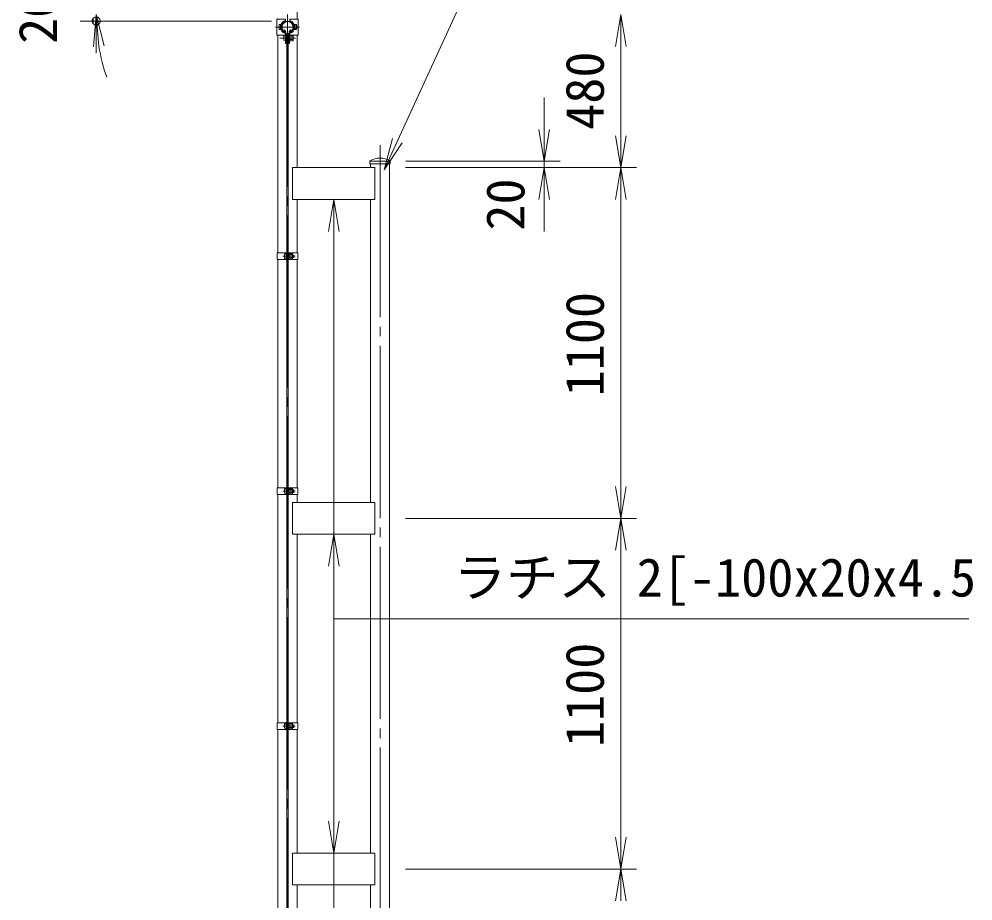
# Model space of a CAD drawing. Units: millimetres, scale not verified. Extents: x -10500 to 10500, y -7425 to 7425.
# Drawn here: x -3913 to -921, y -445 to 2321 of the extents above; entities that cross this region are included whole.
import ezdxf
from ezdxf.enums import TextEntityAlignment as Align

# ---------------------------------------------------------------- set-up
doc = ezdxf.new("R2010")
doc.units = ezdxf.units.MM
doc.header["$LTSCALE"] = 30
doc.linetypes.add('LONG_CHAIN', pattern=[21, 18, -1, 1, -1])
for name, color, linetype, lineweight in [('0-2_D-STR-TXT', 7, 'Continuous', 9), ('0-4_D-STR1', 1, 'Continuous', 9), ('0-7_D-BMK', 2, 'LONG_CHAIN', 9), ('0-8_D-STR-DIM', 7, 'Continuous', 9), ('0-9_0', 7, 'Continuous', 9), ('0-A_D-STR3', 3, 'Continuous', 9)]:
    doc.layers.add(name, color=color, linetype=linetype, lineweight=lineweight)
doc.styles.add('ＭＳ ゴシック', font='')
doc.styles.get('ＭＳ ゴシック').set_extended_font_data('MS Gothic')

# ---------------------------------------------------------------- blocks, each defined once
blk = doc.blocks.new('_Open')
at = {"layer": '0-9_0'}
blk.add_line((-30, 5), (0, 0), dxfattribs=at)
blk.add_lwpolyline([(-30, -5), (0, 0), (-30, 0)], dxfattribs=at)
blk = doc.blocks.new('_DotSmall')
at = {"layer": '0-9_0'}
for p, q in [((2.238, 3), (-2.238, 3)), ((3.668, -0.743), (-3.668, -0.743))]:
    blk.add_line(p, q, dxfattribs=at)
for points in [[(3.75, 0), (3.72, 0.47), (3.632, 0.933), (3.487, 1.38), (3.286, 1.807), (3.034, 2.204), (2.734, 2.567), (2.39, 2.889), (2.009, 3.166), (1.597, 3.393), (1.159, 3.566), (0.703, 3.684), (0.235, 3.743), (-0.235, 3.743), (-0.703, 3.684), (-1.159, 3.566), (-1.597, 3.393), (-2.009, 3.166), (-2.39, 2.889), (-2.734, 2.567), (-3.034, 2.204), (-3.286, 1.807), (-3.487, 1.38), (-3.632, 0.933), (-3.72, 0.47), (-3.75, 0), (0, 0)], [(-3.75, 0), (-3.72, -0.47), (-3.632, -0.933), (-3.487, -1.38), (-3.286, -1.807), (-3.034, -2.204), (-2.734, -2.567), (-2.39, -2.889), (-2.009, -3.166), (-1.597, -3.393), (-1.159, -3.566), (-0.703, -3.684), (-0.235, -3.743), (0.235, -3.743), (0.703, -3.684), (1.159, -3.566), (1.597, -3.393), (2.009, -3.166), (2.39, -2.889), (2.734, -2.567), (3.034, -2.204), (3.286, -1.807), (3.487, -1.38), (3.632, -0.933), (3.72, -0.47), (3.75, 0), (0, 0)]]:
    blk.add_lwpolyline(points, close=True, dxfattribs=at)

msp = doc.modelspace()

# ---------------------------------------------------------------- linework, layer by layer
at = {"layer": '0-2_D-STR-TXT'}
for q in [(-2925.62, 703), (-2925.62, -293), (-2925.62, -2993), (-2925.62, -1493), (-2925.62, -2293)]:
    msp.add_line((-2925.62, 440.18), q, dxfattribs=at)
for points in [[(-1129.2, 2506.98), (-2465.9, 2506.98), (-2767.09, 1850.3)], [(-934.53, 440.18), (-2925.62, 440.18), (-2925.62, 1753)]]:
    msp.add_lwpolyline(points, dxfattribs=at)
at = {"layer": '0-4_D-STR1'}
for p, q in [((-3100.87, 2320.95), (-3100.87, 2322.47)), ((-3080.8, 2286.7), (-3079.42, 2287.5)), ((-3077.3, 2280.62), (-3080.8, 2286.7)), ((-3075.91, 2281.42), (-3079.42, 2287.5)), ((-3065.34, 2281.42), (-3061.83, 2287.5)), ((-3063.95, 2280.62), (-3060.44, 2286.7)), ((-3060.44, 2286.7), (-3061.83, 2287.5)), ((-3100.87, 1587.5), (-3100.87, 2270.95)), ((-3040.37, 2270.95), (-3040.37, 1855)), ((-2796.62, 1855), (-3054.62, 1855)), ((-3054.62, 1855), (-3054.62, 1755)), ((-2812.72, 1875.06), (-2812.72, 1867)), ((-2812.72, 1875), (-2748.52, 1875)), ((-2812.72, 1867), (-2748.52, 1867)), ((-2810.87, 1855), (-2810.87, 1867)), ((-2796.62, 1855), (-2796.62, 1755)), ((-2748.52, 1875.06), (-2748.52, 1867)), ((-2796.62, 1755), (-3054.62, 1755)), ((-3040.37, 1755), (-3040.37, 1587.5)), ((-2810.87, 805), (-2810.87, 1755)), ((-3100.87, 850.5), (-3100.87, 1566.5)), ((-3040.37, 1566.5), (-3040.37, 850.5)), ((-3100.87, 113.5), (-3100.87, 829.5)), ((-3040.37, 829.5), (-3040.37, 805)), ((-2796.62, 805), (-3054.62, 805)), ((-3054.62, 805), (-3054.62, 705)), ((-2796.62, 805), (-2796.62, 705)), ((-2796.62, 705), (-3054.62, 705)), ((-3040.37, 705), (-3040.37, 113.5)), ((-2810.87, -295), (-2810.87, 705)), ((-3100.87, -593.45), (-3100.87, 92.5)), ((-3040.37, 92.5), (-3040.37, -295)), ((-2796.62, -295), (-3054.62, -295)), ((-3054.62, -295), (-3054.62, -395)), ((-2796.62, -295), (-2796.62, -395)), ((-2796.62, -395), (-3054.62, -395)), ((-3040.37, -395), (-3040.37, -593.45)), ((-2810.87, -1495), (-2810.87, -395))]:
    msp.add_line(p, q, dxfattribs=at)
for points in [[(-3059.17, 2366.32), (-3040.37, 2347.53), (-3040.37, 2320.95)], [(-2750.37, 1867), (-2750.37, -4485), (-2810.87, -4485), (-2810.87, -3095)]]:
    msp.add_lwpolyline(points, dxfattribs=at)
for centre, radius, start, end in [((-3070.62, 2295.95), 19.05, 294.32478, 245.67522), ((-3070.62, 2295.95), 17.45, 294.32478, 245.67522), ((-3077.64, 2280.42), 2, 245.67522, 30), ((-3077.64, 2280.42), 0.401, 245.67522, 30), ((-3063.6, 2280.42), 2, 150, 294.32478), ((-3063.6, 2280.42), 0.401, 150, 294.32478), ((-2780.62, 1823.83), 61.17, 59.14927, 120.85073), ((-2811.22, 1875.06), 1.5, 120.85073, 180), ((-2750.02, 1875.06), 1.5, 0, 59.14927)]:
    msp.add_arc(centre, radius, start, end, dxfattribs=at)
at = {"layer": '0-7_D-BMK'}
for p, q in [((-3070.62, 2335), (-3070.62, -4536)), ((-3108.59, 2295.95), (-3032.65, 2295.95)), ((-3095.06, 2260.95), (-3046.18, 2260.95)), ((-2780.62, 1926), (-2780.62, -4536)), ((-3085.17, 1577), (-3046.57, 1577)), ((-3085.17, 840), (-3046.57, 840)), ((-3085.17, 103), (-3046.57, 103))]:
    msp.add_line(p, q, dxfattribs=at)
at = {"layer": '0-8_D-STR-DIM'}
for p, q in [((-3670.62, 2315), (-3670.62, 2335)), ((-3120.62, 2315), (-3720.62, 2315)), ((-3670.62, 2315), (-3670.62, 2215)), ((-2025.76, 1955), (-2025.76, 2235)), ((-2265.76, 1975), (-2265.76, 2075)), ((-2700.37, 1855), (-1975.76, 1855)), ((-2700.37, 1855), (-2215.76, 1855)), ((-2700.37, 1855), (-1975.76, 1855)), ((-2699.17, 1875), (-2215.76, 1875)), ((-2265.76, 1855), (-2265.76, 1875)), ((-2265.76, 1755), (-2265.76, 1655)), ((-2025.76, 855), (-2025.76, 1755)), ((-2700.37, 755), (-1975.76, 755)), ((-2700.37, 755), (-1975.76, 755)), ((-2025.76, -245), (-2025.76, 655)), ((-2700.37, -345), (-1975.76, -345)), ((-2700.37, -345), (-1975.76, -345))]:
    msp.add_line(p, q, dxfattribs=at)
msp.add_arc((-3070.62, 2335), 600, 189.56038, 199.12077, dxfattribs=at)
at = {"layer": '0-A_D-STR3'}
for p, q in [((-3104.27, 2320.95), (-3077.32, 2320.95)), ((-3104.27, 2270.95), (-3104.27, 2320.95)), ((-3092.62, 2287.95), (-3092.62, 2303.95)), ((-3077.32, 2314.48), (-3078.1, 2316.64)), ((-3077.32, 2314.48), (-3077.32, 2320.95)), ((-3063.92, 2314.48), (-3063.92, 2320.95)), ((-3063.92, 2320.95), (-3036.97, 2320.95)), ((-3063.92, 2314.48), (-3063.14, 2316.64)), ((-3043.12, 2304.05), (-3048.62, 2304.05)), ((-3048.62, 2287.85), (-3048.62, 2304.05)), ((-3036.97, 2270.95), (-3036.97, 2320.95)), ((-3097.42, 2289.45), (-3097.42, 2302.45)), ((-3092.25, 2299.95), (-3092.62, 2299.95)), ((-3092.25, 2291.95), (-3092.62, 2291.95)), ((-3077.12, 2243.95), (-3077.12, 2273.52)), ((-3074.82, 2243.95), (-3074.82, 2273.52)), ((-3072.87, 2275.95), (-3072.87, -595.95)), ((-3072.87, 2275.95), (-3068.37, 2275.95)), ((-3068.37, 2275.95), (-3068.37, -595.95)), ((-3066.42, 2243.95), (-3066.42, 2273.52)), ((-3064.12, 2243.95), (-3064.12, 2273.52)), ((-3048.62, 2299.95), (-3048.99, 2299.95)), ((-3048.62, 2291.95), (-3048.99, 2291.95)), ((-3043.12, 2300), (-3048.62, 2300)), ((-3043.12, 2291.9), (-3048.62, 2291.9)), ((-3043.12, 2287.85), (-3048.62, 2287.85)), ((-3042.12, 2289.72), (-3042.12, 2302.06)), ((-3042.12, 2299.95), (-3041.62, 2299.95)), ((-3042.12, 2299.95), (-3041.62, 2299.95)), ((-3042.12, 2299.27), (-3041.3, 2299.27)), ((-3042.12, 2292.63), (-3041.3, 2292.63)), ((-3042.12, 2291.95), (-3041.62, 2291.95)), ((-3042.12, 2291.95), (-3041.62, 2291.95)), ((-3041.62, 2291.95), (-3041.62, 2299.95)), ((-3104.27, 2270.95), (-3077.12, 2270.95)), ((-3081.92, 2254.45), (-3081.92, 2267.45)), ((-3077.12, 2243.95), (-3074.82, 2243.95)), ((-3073.12, 2266.27), (-3074.82, 2266.27)), ((-3073.12, 2255.63), (-3074.82, 2255.63)), ((-3073.12, 2255.63), (-3073.12, 2266.27)), ((-3073.12, 2264.95), (-3072.87, 2264.95)), ((-3073.12, 2256.95), (-3072.87, 2256.95)), ((-3068.37, 2264.95), (-3066.42, 2264.95)), ((-3068.37, 2256.95), (-3066.42, 2256.95)), ((-3066.42, 2243.95), (-3064.12, 2243.95)), ((-3064.12, 2270.95), (-3036.97, 2270.95)), ((-3054.12, 2269.05), (-3064.12, 2269.05)), ((-3054.12, 2265), (-3064.12, 2265)), ((-3064.12, 2264.95), (-3063.92, 2264.95)), ((-3064.12, 2256.95), (-3063.92, 2256.95)), ((-3054.12, 2256.9), (-3064.12, 2256.9)), ((-3054.12, 2252.85), (-3064.12, 2252.85)), ((-3053.12, 2254.72), (-3053.12, 2267.06)), ((-3053.12, 2256.95), (-3053.12, 2264.95)), ((-3053.12, 2264.27), (-3052.8, 2264.27)), ((-3053.12, 2257.63), (-3052.8, 2257.63)), ((-3103.17, 1587.5), (-3103.17, 1566.5)), ((-3072.87, 1587.5), (-3103.17, 1587.5)), ((-3075.17, 1587.5), (-3075.17, 1566.5)), ((-3068.37, 1587.5), (-3038.07, 1587.5)), ((-3066.07, 1587.5), (-3066.07, 1566.5)), ((-3038.07, 1587.5), (-3038.07, 1566.5)), ((-3072.87, 1566.5), (-3103.17, 1566.5)), ((-3079.97, 1583.5), (-3079.97, 1570.5)), ((-3075.17, 1585), (-3075.17, 1569)), ((-3068.37, 1566.5), (-3038.07, 1566.5)), ((-3056.07, 1585.1), (-3066.07, 1585.1)), ((-3066.07, 1585.1), (-3066.07, 1568.9)), ((-3056.07, 1581.05), (-3066.07, 1581.05)), ((-3056.07, 1572.95), (-3066.07, 1572.95)), ((-3056.07, 1568.9), (-3066.07, 1568.9)), ((-3055.07, 1583.23), (-3055.07, 1570.89)), ((-3055.07, 1581), (-3051.17, 1581)), ((-3055.07, 1580.32), (-3050.85, 1580.32)), ((-3055.07, 1573.68), (-3050.85, 1573.68)), ((-3055.07, 1573), (-3051.17, 1573)), ((-3051.17, 1581), (-3051.17, 1573)), ((-3103.17, 850.5), (-3103.17, 829.5)), ((-3072.87, 850.5), (-3103.17, 850.5)), ((-3079.97, 846.5), (-3079.97, 833.5)), ((-3075.17, 850.5), (-3075.17, 829.5)), ((-3075.17, 848), (-3075.17, 832)), ((-3068.37, 850.5), (-3038.07, 850.5)), ((-3066.07, 850.5), (-3066.07, 829.5)), ((-3056.07, 848.1), (-3066.07, 848.1)), ((-3066.07, 848.1), (-3066.07, 831.9)), ((-3056.07, 844.05), (-3066.07, 844.05)), ((-3055.07, 846.23), (-3055.07, 833.89)), ((-3055.07, 844), (-3051.17, 844)), ((-3055.07, 843.32), (-3050.85, 843.32)), ((-3051.17, 844), (-3051.17, 836)), ((-3038.07, 850.5), (-3038.07, 829.5)), ((-3072.87, 829.5), (-3103.17, 829.5)), ((-3068.37, 829.5), (-3038.07, 829.5)), ((-3056.07, 835.95), (-3066.07, 835.95)), ((-3056.07, 831.9), (-3066.07, 831.9)), ((-3055.07, 836.68), (-3050.85, 836.68)), ((-3055.07, 836), (-3051.17, 836)), ((-3103.17, 113.5), (-3103.17, 92.5)), ((-3072.87, 113.5), (-3103.17, 113.5)), ((-3072.87, 92.5), (-3103.17, 92.5)), ((-3079.97, 109.5), (-3079.97, 96.5)), ((-3075.17, 113.5), (-3075.17, 92.5)), ((-3075.17, 111), (-3075.17, 95)), ((-3068.37, 113.5), (-3038.07, 113.5)), ((-3068.37, 92.5), (-3038.07, 92.5)), ((-3066.07, 113.5), (-3066.07, 92.5)), ((-3056.07, 111.1), (-3066.07, 111.1)), ((-3066.07, 111.1), (-3066.07, 94.9)), ((-3056.07, 107.05), (-3066.07, 107.05)), ((-3056.07, 98.95), (-3066.07, 98.95)), ((-3056.07, 94.9), (-3066.07, 94.9)), ((-3055.07, 109.23), (-3055.07, 96.89)), ((-3055.07, 107), (-3051.17, 107)), ((-3055.07, 106.32), (-3050.85, 106.32)), ((-3055.07, 99.68), (-3050.85, 99.68)), ((-3055.07, 99), (-3051.17, 99)), ((-3051.17, 107), (-3051.17, 99)), ((-3038.07, 113.5), (-3038.07, 92.5))]:
    msp.add_line(p, q, dxfattribs=at)
for centre, radius, start, end in [((-3070.62, 2295.95), 22, 109.88306, 249.8367), ((-3070.62, 2295.95), 19.7, 109.88306, 250.16282), ((-3070.62, 2295.95), 19.7, 289.83718, 70.11694), ((-3070.62, 2295.95), 22, 290.1633, 70.11694), ((-3044.67, 2302.02), 2.55, 307.42505, 52.57495), ((-3079.12, 2273.52), 2, 0, 62.72039), ((-3079.12, 2273.52), 4.3, 0, 65.03562), ((-3062.12, 2273.52), 4.3, 114.96438, 180), ((-3062.12, 2273.52), 2, 117.27961, 180), ((-3050.82, 2295.95), 8.7, 332.26063, 27.73937), ((-3044.66, 2289.87), 2.54, 307.21089, 52.78911), ((-3049.12, 2295.95), 8.5, 331.92751, 28.07249), ((-3055.67, 2267.02), 2.55, 307.42505, 52.57495), ((-3061.82, 2260.95), 8.7, 332.26063, 27.73937), ((-3055.66, 2254.87), 2.54, 307.21089, 52.78911), ((-3060.62, 2260.95), 8.5, 331.92751, 28.07249), ((-3057.61, 1583.07), 2.54, 307.21089, 52.78911), ((-3063.77, 1577), 8.7, 332.26063, 27.73937), ((-3057.62, 1570.92), 2.55, 307.42505, 52.57495), ((-3058.67, 1577), 8.5, 331.92751, 28.07249), ((-3057.61, 846.07), 2.54, 307.21089, 52.78911), ((-3063.77, 840), 8.7, 332.26063, 27.73937), ((-3058.67, 840), 8.5, 331.92751, 28.07249), ((-3057.62, 833.92), 2.55, 307.42505, 52.57495), ((-3057.61, 109.07), 2.54, 307.21089, 52.78911), ((-3063.77, 103), 8.7, 332.26063, 27.73937), ((-3057.62, 96.92), 2.55, 307.42505, 52.57495), ((-3058.67, 103), 8.5, 331.92751, 28.07249)]:
    msp.add_arc(centre, radius, start, end, dxfattribs=at)
for centre, start_param, end_param in [((-3092.62, 2302.45), 1.5707963, 3.1415927), ((-3092.62, 2289.45), 3.1415927, 4.712389), ((-3077.12, 2267.45), 1.5707963, 3.1415927), ((-3077.12, 2254.45), 3.1415927, 4.712389), ((-3075.17, 1583.5), 1.5707963, 3.1415927), ((-3075.17, 1570.5), 3.1415927, 4.712389), ((-3075.17, 846.5), 1.5707963, 3.1415927), ((-3075.17, 833.5), 3.1415927, 4.712389), ((-3075.17, 109.5), 1.5707963, 3.1415927), ((-3075.17, 96.5), 3.1415927, 4.712389)]:
    msp.add_ellipse(centre, major_axis=(4.8, 0), ratio=0.3125, start_param=start_param, end_param=end_param, dxfattribs=at)

# ---------------------------------------------------------------- block references
at = {"layer": '0-2_D-STR-TXT', "xscale": 3.333333, "yscale": 3.333333}
for p, rotation in [((-2767.92, 1848.48), 245.36142), ((-2925.62, 1755), 90), ((-2925.62, 705), 90), ((-2925.62, -295), 270)]:
    msp.add_blockref('_Open', p, dxfattribs=dict(at, rotation=rotation))
at = {"layer": '0-8_D-STR-DIM', "xscale": 3.333333, "yscale": 3.333333}
for name, p, rotation in [('_Open', (-3670.62, 2335), 94.78019), ('_Open', (-2025.76, 2335), 90), ('_DotSmall', (-3670.62, 2315), 90), ('_Open', (-2265.76, 1875), 270), ('_Open', (-2025.76, 1855), 270), ('_Open', (-2265.76, 1855), 90), ('_Open', (-2025.76, 1855), 90), ('_Open', (-2025.76, 755), 270), ('_Open', (-2025.76, 755), 90), ('_Open', (-2025.76, -345), 270), ('_Open', (-2025.76, -345), 90)]:
    msp.add_blockref(name, p, dxfattribs=dict(at, rotation=rotation))

# ---------------------------------------------------------------- texts
at = {"layer": '0-2_D-STR-TXT', "style": 'ＭＳ ゴシック'}
msp.add_text('ラチス 2[-100x20x4.5', height=120.3, dxfattribs=at).set_placement((-2549.38, 473.54), align=Align.BOTTOM_LEFT)
at = {"layer": '0-8_D-STR-DIM', "style": 'ＭＳ ゴシック'}
for s, p in [('20', (-3757.49, 2243.12)), ('480', (-2042.63, 1973.75)), ('20', (-2291.6, 1657.49)), ('1100', (-2042.63, 1137.75)), ('1100', (-2042.63, 37.75))]:
    msp.add_text(s, height=120.3, rotation=90, dxfattribs=at).set_placement(p, align=Align.BOTTOM_LEFT)

doc.saveas('drawing.dxf')
